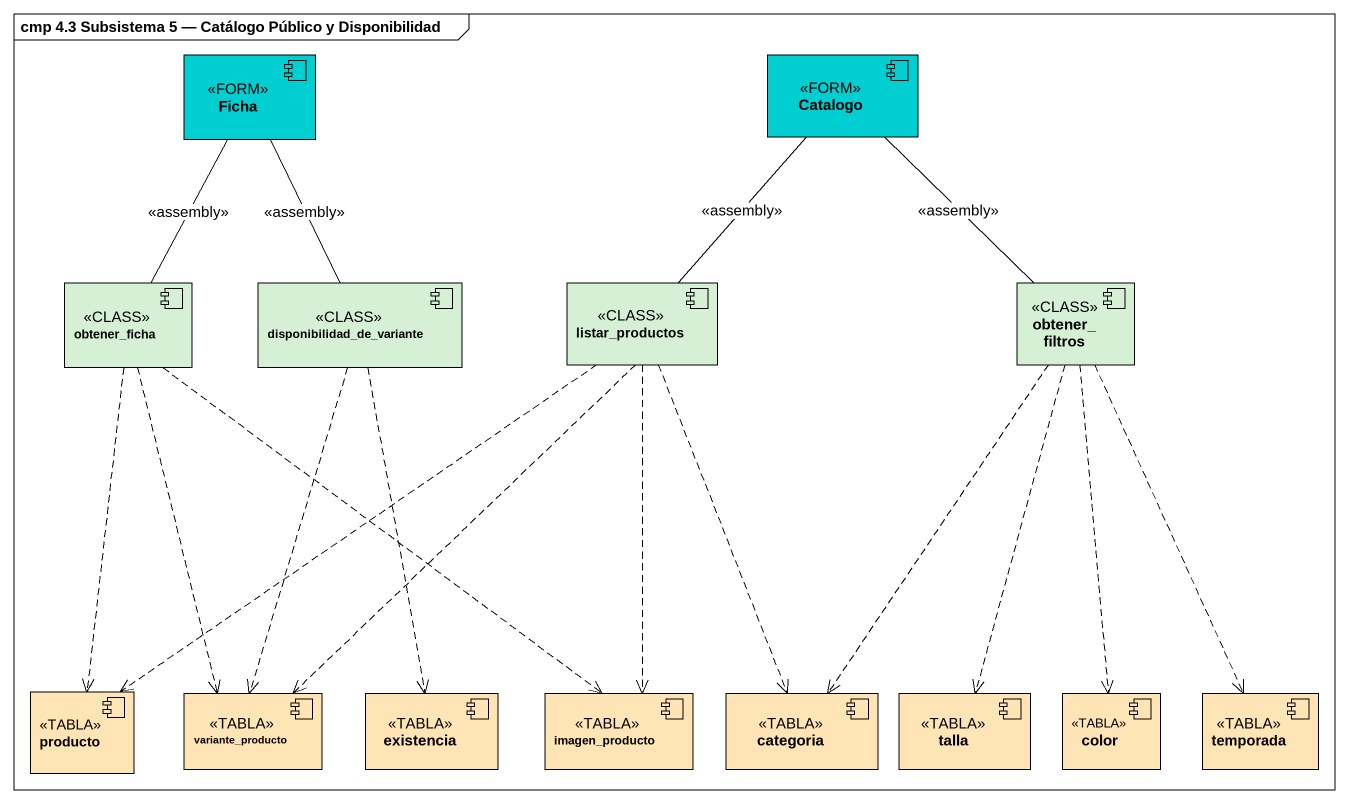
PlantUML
@startuml
mainframe cmp 4.3 Subsistema 5 — Catálogo Público y Disponibilidad
component Ficha <<FORM>> #00CED1
component Catalogo <<FORM>> #00CED1
component obtener_ficha <<CLASS>> #D6F0D6
component disponibilidad_de_variante <<CLASS>> #D6F0D6
component listar_productos <<CLASS>> #D6F0D6
component obtener_filtros <<CLASS>> #D6F0D6
component producto <<TABLA>> #FFE4B5
component variante_producto <<TABLA>> #FFE4B5
component existencia <<TABLA>> #FFE4B5
component imagen_producto <<TABLA>> #FFE4B5
component categoria <<TABLA>> #FFE4B5
component talla <<TABLA>> #FFE4B5
component color <<TABLA>> #FFE4B5
component temporada <<TABLA>> #FFE4B5
Ficha -- obtener_ficha : <<assembly>>
Ficha -- disponibilidad_de_variante : <<assembly>>
Catalogo -- listar_productos : <<assembly>>
Catalogo -- obtener_filtros : <<assembly>>
obtener_ficha ..> producto
obtener_ficha ..> variante_producto
obtener_ficha ..> imagen_producto
disponibilidad_de_variante ..> variante_producto
disponibilidad_de_variante ..> existencia
listar_productos ..> producto
listar_productos ..> variante_producto
listar_productos ..> imagen_producto
listar_productos ..> categoria
obtener_filtros ..> categoria
obtener_filtros ..> talla
obtener_filtros ..> color
obtener_filtros ..> temporada
@enduml
